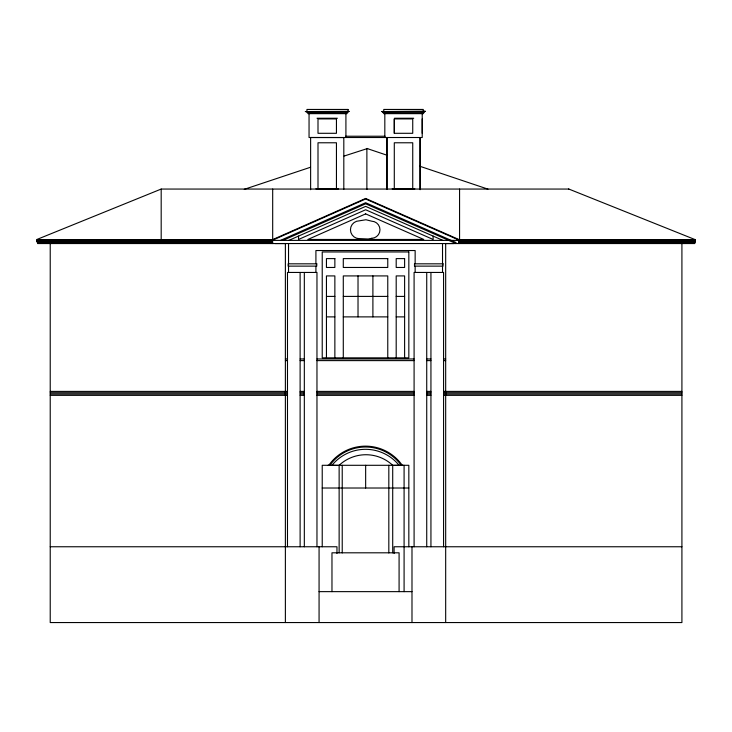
<?xml version="1.0" encoding="UTF-8"?>
<svg xmlns="http://www.w3.org/2000/svg" width="732" height="732" viewBox="0 0 732 732"><rect width="100%" height="100%" fill="white"/><g stroke="black" fill="none" stroke-linecap="round" stroke-linejoin="round"><path stroke-width="1.1" d="M394.292 133.297L394.292 118.913L412.738 118.913L412.738 133.297L394.292 133.297L394.292 118.913M420.113 189.195L420.113 137.534M422.218 133.306L422.218 118.913M386.926 189.057L386.926 137.515L386.926 189.286M280.502 240.389L365.643 202.718L456.091 242.548M282.964 240.389L365.643 203.807L455.899 243.546M288.847 240.389L365.652 206.378L442.887 240.389M458.58 240.389L459.101 239.602L365.625 198.445L272.148 239.831L272.158 240.389L365.625 198.994L459.101 240.151L459.101 243.546M568.865 189.057L161.186 189.057L36.6 239.593L272.688 239.593L272.688 189.057M244.268 189.332L310.524 167.244M344.095 156.053L367.674 148.459M458.314 240.389L695.071 239.593L568.608 188.957M274.985 243.546L285.379 243.527L285.379 622.557M317.02 118.245L337.415 118.245M394.457 118.245L413.708 118.245M345.623 136.225L385.114 136.225M315.895 188.865L338.55 188.865M392.187 188.865L414.843 188.865M456.823 239.593L695.071 239.593L681.364 239.602M272.743 241.441L36.6 241.441L36.6 240.389L695.4 240.389L695.4 241.441L458.635 241.441L458.635 242.493L695.135 242.493L695.135 241.441M458.635 242.237L458.314 243.546M326.445 296.405L334.863 296.405M343.29 296.405L387.768 296.405M396.195 296.405L404.613 296.405M326.445 316.883L334.863 316.883M343.29 316.883L387.768 316.883M396.195 316.883L404.613 316.883M285.379 358.973L287.484 358.973M300.12 358.973L304.329 358.973M316.965 358.973L414.092 358.973M426.729 358.973L430.938 358.973M443.574 358.973L445.678 358.973M285.379 360.611L287.484 360.611M300.12 360.611L304.329 360.611M316.965 360.611L414.092 360.611M426.729 360.611L430.938 360.611M443.574 360.611L445.678 360.611M50.224 391.4L287.484 391.4M300.12 391.4L304.329 391.4M316.965 391.4L414.092 391.4M426.729 391.4L430.938 391.4M443.574 391.4L681.913 391.4M50.224 392.736L287.484 392.736M300.12 392.718L304.329 392.718M316.965 392.718L414.092 392.718M426.729 392.718L430.938 392.718M443.574 392.718L681.913 392.718M50.224 394.036L287.484 394.036M300.12 394.036L304.329 394.036M316.965 394.036L414.092 394.036M426.729 394.036L430.938 394.036M443.574 394.036L681.913 394.036M50.224 395.344L287.484 395.344M300.12 395.344L304.329 395.344M316.965 395.344L414.092 395.344M426.729 395.344L430.938 395.344M443.574 395.344L681.913 395.344M339.136 465.424L328.018 465.296M392.709 465.424L403.167 465.296M322.226 488.015L408.831 488.015M50.224 546.758L336.967 546.758L336.967 553.493M681.913 546.758L394.091 546.758L394.091 553.493M319.07 591.639L411.988 591.639M343.811 137.543L310.624 137.506L310.624 189.689M453.575 243.546L445.678 243.536L445.678 622.557M387.42 155.358L366.878 148.459L366.878 189.496M419.848 166.255L487.951 189.13M694.805 242.493L694.805 243.546L37.588 243.546L37.588 242.493M681.913 239.593L681.913 240.389M681.913 243.546L681.913 622.557L50.224 622.557L50.224 243.793M459.568 189.057L459.568 239.593M443.574 546.758L443.574 272.45L414.092 272.45L414.092 546.758M442.521 243.546L442.521 263.822M442.521 266.128L442.521 272.45M433.134 236.088L433.134 239.465L365.652 209.755L298.546 239.465L298.546 236.088M430.938 272.45L430.938 546.758M426.729 272.45L426.729 546.758M424.322 111.346L424.322 112.6L382.717 112.6L382.717 111.346M423.27 111.346L423.27 109.443L383.769 109.443L383.769 111.346M423.27 112.6L423.27 113.652L383.769 113.652L383.769 112.6M422.218 112.6L422.218 137.515L309.05 137.506L309.05 112.6M420.113 137.515L420.113 189.698M415.145 263.822L415.145 250.536L315.913 250.536L315.913 263.822M415.145 266.128L415.145 272.45M412.738 188.865L412.738 142.777L394.292 142.777L394.292 188.865M411.988 546.758L411.988 622.557M408.831 546.758L408.831 465.296L322.226 465.296L322.226 546.758M404.613 357.847L404.613 275.918L396.195 275.918L396.195 357.847M404.091 465.296L404.091 591.639M402.243 465.424L402.243 465.296A44.78 44.78 0 0 0 328.805 465.296L328.805 465.424M401.191 465.424L401.191 465.296A43.92 43.92 0 0 0 329.867 465.296L329.867 465.424M399.086 465.424L399.086 465.296A43.215 43.215 0 0 0 331.971 465.296M399.086 591.639L399.086 552.806L331.971 552.806L331.971 591.639M392.709 552.806L392.709 465.296A39.235 39.235 0 0 0 339.136 465.296L339.136 552.806M388.82 465.296L388.82 552.925M387.768 357.847L387.768 275.918L343.29 275.918L343.29 357.847M384.822 112.6L384.822 137.515M372.899 275.918L372.899 316.883M365.652 465.296L365.652 488.015M358.021 275.918L358.021 316.883M346.968 112.6L346.968 113.652L307.998 113.652L307.998 112.6M345.916 112.6L345.916 137.506M343.811 137.506L343.811 189.286M342.228 465.296L342.228 552.925M336.445 188.865L336.445 142.777L317.999 142.777L317.999 188.865M334.863 357.847L334.863 275.918L326.445 275.918L326.445 357.847M319.07 546.758L319.07 622.557M316.965 546.758L316.965 272.45L287.484 272.45L287.484 546.758M315.913 266.128L315.913 272.45M304.329 272.45L304.329 546.758M300.12 272.45L300.12 546.758M288.536 243.546L288.536 263.822M288.536 266.128L288.536 272.45M272.743 243.546L272.743 242.493L37.195 242.493L37.195 241.441M272.487 241.441L272.487 242.493M272.158 239.593L272.158 243.546M161.186 189.057L161.186 239.593M50.224 239.593L50.224 240.389M365.652 213.881L307.861 239.465L423.764 239.465L365.652 213.881M371.682 238.312L368.214 239.09L359.339 238.669A8.921 8.921 0 0 1 350.454 229.747A8.921 8.921 0 0 1 359.339 220.826L365.954 219.746L371.682 221.183A8.564 8.564 0 0 1 379.981 229.747A8.564 8.564 0 0 1 371.682 238.312M348.02 109.443L306.946 109.443L306.946 112.6L348.02 112.6L348.02 109.443M425.374 111.346L381.665 111.548L425.374 111.346M349.072 111.438L305.363 111.548L349.072 111.438M336.445 118.913L317.999 118.913L317.999 133.297L336.445 133.297L336.445 118.913M408.831 251.964L322.226 251.964L322.226 357.847L408.831 357.847L408.831 251.964M334.863 258.606L326.445 258.606L326.445 267.464L334.863 267.464L334.863 258.606M387.768 258.606L343.29 258.606L343.29 267.464L387.768 267.464L387.768 258.606M404.613 258.606L396.195 258.606L396.195 267.464L404.613 267.464L404.613 258.606M316.764 263.822L288.143 263.822L288.143 266.128L316.764 266.128L316.764 263.822M443.043 263.822L414.486 263.822L414.486 266.128L443.043 266.128L443.043 263.822"/></g></svg>
